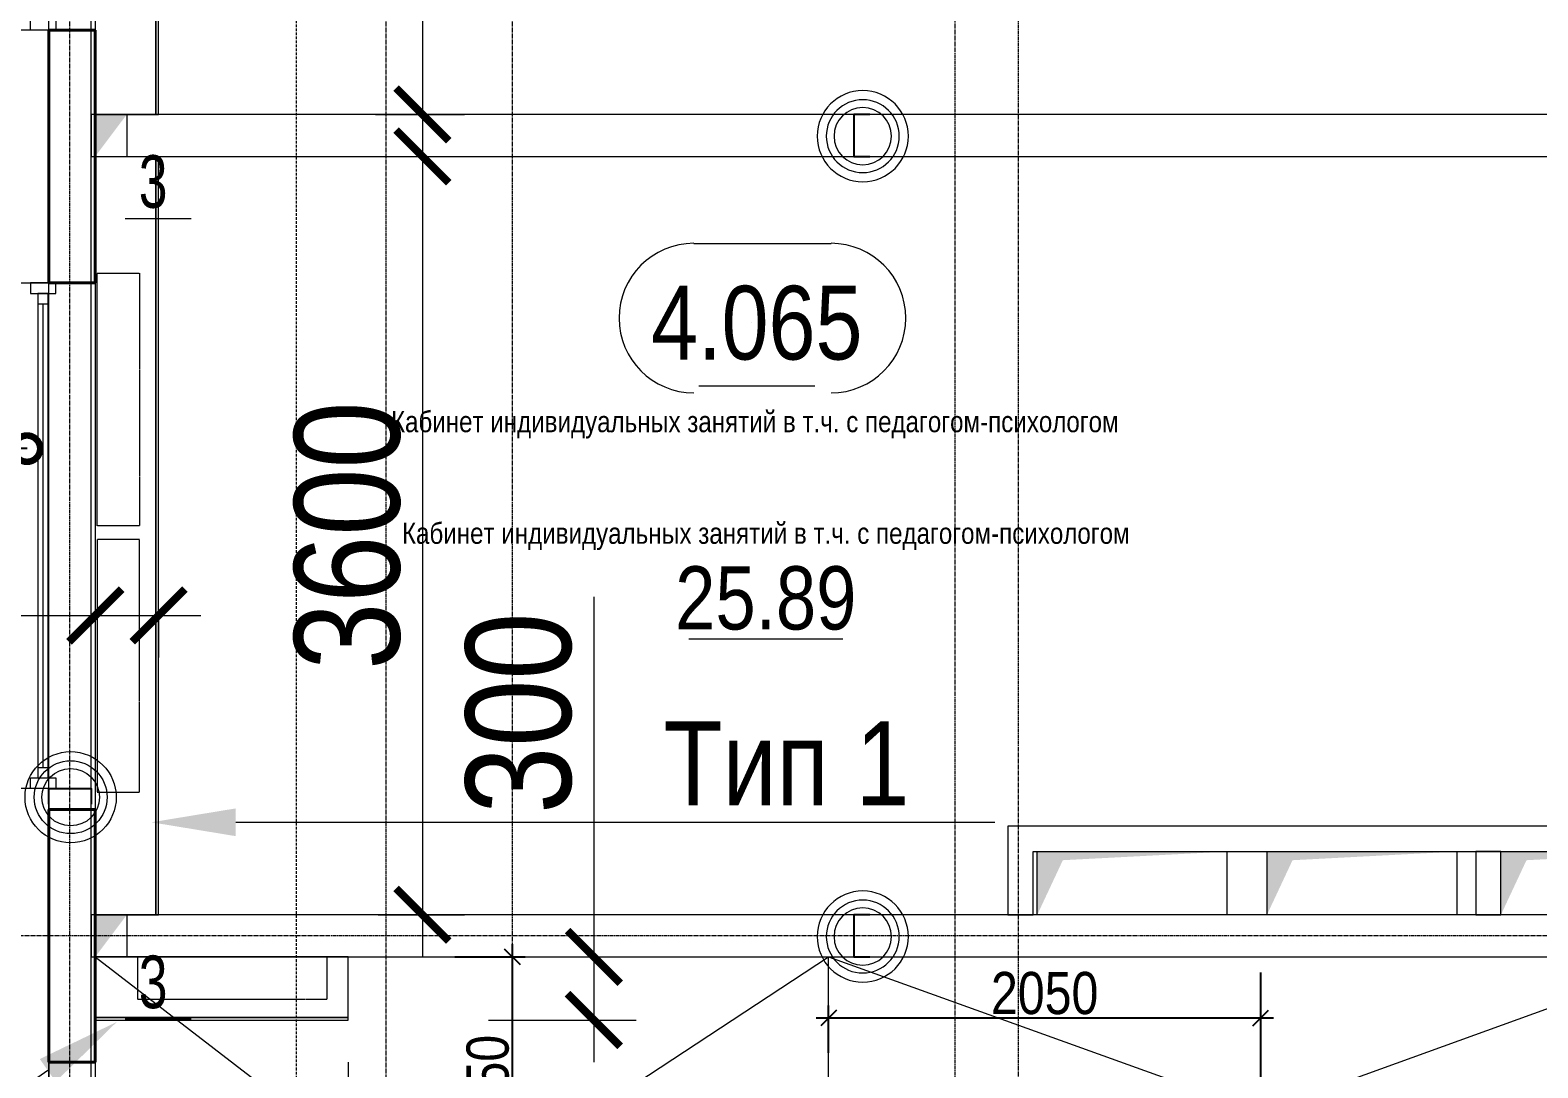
# Model space of a CAD drawing. Header units: millimetres. Extents: x -65509 to 912790, y 446 to 713294.
# Drawn here: x 483912 to 491066, y 526356 to 531283 of the extents above; entities that cross this region are included whole.
import ezdxf
from ezdxf import colors
from ezdxf.entities.mleader import LeaderData, LeaderLine
from ezdxf.enums import TextEntityAlignment as Align
from ezdxf.math import Vec2, Vec3

# ---------------------------------------------------------------- set-up
doc = ezdxf.new("R2010")
doc.units = ezdxf.units.MM
for name, pattern in [('CENTER2', [28.575, 19.05, -3.175, 3.175, -3.175]), ('DASHED', [19.05, 12.7, -6.35]), ('HIDDEN2', [4.7625, 3.175, -1.5875])]:
    doc.linetypes.add(name, pattern=pattern)
doc.layers.get('Defpoints').update_dxf_attribs({"color": 250})
for name, color, linetype, lineweight in [('A-AREA', 250, 'Continuous', 15), ('A-Wall_Материал_Газоблок_Контур', 250, 'Continuous', 0), ('АР_Area', 250, 'Continuous', 5), ('АР_Колонны', 250, 'Continuous', 30), ('АР_Окна', 250, 'Continuous', 5), ('АР_Отв. марка', 250, 'Continuous', 9), ('АР_площадь пом', 250, 'Continuous', 5), ('АР_Размеры обшивки', 250, 'Continuous', 5), ('АР_Разрезы марка', 7, 'Continuous', 13), ('АР_Стены ЖБ', 250, 'Continuous', 35), ('АР_Стены кирпич', 250, 'Continuous', 20), ('АР_Стены ПЕНОблок', 250, 'Continuous', 20), ('АР_Утеплитель', 250, 'Continuous', 0), ('Зашивка радиаторов тип 9 (до потолка_ облиц плитка)', 250, 'Continuous', 25), ('КМ_Фахверки', 250, 'Continuous', 25), ('Марка окна', 250, 'Continuous', 25), ('ОВ_Отопление', 250, 'Continuous', 5), ('ОВ_Шахты', 250, 'Continuous', 5), ('Размеры зашивки ГКЛ', 250, 'Continuous', 0), ('РД_Оси_100', 250, 'Continuous', 0), ('РД_Разуклонка к трапам', 124, 'Continuous', 0)]:
    doc.layers.add(name, color=color, linetype=linetype, lineweight=lineweight)
doc.layers.add('АР_Делит', color=250, linetype='Continuous', lineweight=0, plot=False)
doc.layers.add('АР_Отопительные приборы', color=1, linetype='HIDDEN2', lineweight=0, true_color=0xff0000)
doc.layers.add('Зашивка радиаторов тип 1 (фанера и МДФ)', color=7, linetype='Continuous', lineweight=0, true_color=0x000085)
doc.styles.add('Arial0', font='arial.ttf')
doc.styles.add('style1', font='ARIALN.TTF')
doc.dimstyles.new('Dim200_ареал', dxfattribs={"dimscale": 100, "dimtxt": 5, "dimasz": 2.5, "dimexe": 2, "dimexo": 2, "dimgap": 1, "dimtad": 1, "dimzin": 12, "dimdsep": 46, "dimtxsty": 'style1', "dimblk": 'ARCHTICK', "dimcen": 3, "dimdle": 2, "dimclrd": 256, "dimclre": 256, "dimaunit": 1, "dimadec": 0, "dimazin": 3, "dimtfac": 1, "dimtmove": 1, "dimatfit": 3, "dimldrblk": 'OPEN30', "dimfxl": 5, "dimfxlon": 1, "dimtolj": 1, "dimtzin": 0, "dimlwd": 9, "dimlwe": 9, "dimarcsym": 0})
doc.dimstyles.new('scale_100', dxfattribs={"dimtxt": 250, "dimasz": 125, "dimexe": 60, "dimexo": 100, "dimgap": 30, "dimtad": 1, "dimdec": 0, "dimdsep": 46, "dimtxsty": 'style1', "dimblk": 'OBLIQUE', "dimcen": 150, "dimdle": 60, "dimclrd": 256, "dimclre": 256, "dimclrt": 256, "dimadec": 0, "dimazin": 0, "dimtfac": 1, "dimtdec": 0, "dimtmove": 1, "dimatfit": 3, "dimldrblk": 'OBLIQUE', "dimfxl": 1, "dimtolj": 1, "dimtzin": 0, "dimarcsym": 0})
doc.dimstyles.new('scale_50', dxfattribs={"dimtxt": 150, "dimasz": 75, "dimexe": 60, "dimexo": 100, "dimgap": 15, "dimtad": 1, "dimdec": 0, "dimdsep": 46, "dimtxsty": 'style1', "dimblk": 'OBLIQUE', "dimblk1": 'ARCHTICK', "dimblk2": 'OBLIQUE', "dimcen": 75, "dimdle": 60, "dimclrd": 256, "dimclre": 256, "dimclrt": 256, "dimadec": 0, "dimazin": 0, "dimtfac": 1, "dimtdec": 0, "dimtmove": 1, "dimatfit": 3, "dimldrblk": 'OBLIQUE', "dimfxl": 1, "dimtolj": 1, "dimtzin": 0, "dimarcsym": 0})

# ---------------------------------------------------------------- blocks, each defined once
blk = doc.blocks.new('otv')
at = {"linetype": 'Continuous'}
blk.add_lwpolyline([(0, -1), (0, 0), (1, 0), (1, -1)], close=True, dxfattribs=at)
blk.add_solid([(0, -1), (0, 0), (0.1346, -0.1366), (1, 0)], dxfattribs=at)
blk = doc.blocks.new('_DotSmall')
at = {"color": 0, "linetype": 'ByBlock', "const_width": 0.5}
blk.add_lwpolyline([(-0.0625, 0, 1), (0.0625, 0, 1)], format="xyb", close=True, dxfattribs=at)
blk = doc.blocks.new('Ф_пеноблок 200')
at = {"layer": 'АР_Делит', "color": 1}
for radius in [216.3, 173, 136.2]:
    blk.add_circle((103.4, -41.9), radius, dxfattribs=at)
at = {"layer": 'КМ_Фахверки'}
blk.add_lwpolyline([(0, -75), (0, 0), (200, 0), (200, -75)], dxfattribs=at)
blk = doc.blocks.new('СОШ_2200_АР_ОСИ_М100_28.05.24')
at = {"layer": 'РД_Оси_100', "linetype": 'CENTER2'}
for p, q in [((94500, -6155), (94500, 139938.679)), ((96000, -6155), (96000, 139938.679)), ((119910, 20700), (94200, 20700))]:
    blk.add_line(p, q, dxfattribs=at)
for points in [[(96600, -6155), (96600, 139938.679)], [(98700, -6194.98), (98700, 139538.679), (98550, 139938.679)], [(99000, -6195.83), (99000, 139538.679), (99150, 139938.679)]]:
    blk.add_lwpolyline(points, dxfattribs=at)
blk = doc.blocks.new('_Oblique')
at = {"color": 0, "linetype": 'ByBlock', "lineweight": -2}
blk.add_line((-0.5, -0.5), (0.5, 0.5), dxfattribs=at)
blk = doc.blocks.new('*D833')
at = {"layer": 'Defpoints', "color": 0, "lineweight": 25, "ltscale": 2, "transparency": 16777216}
for p in [(489750.9, 526593.3), (487700.9, 526328.3), (489750.9, 526216.7)]:
    blk.add_point(p, dxfattribs=at)
at = {"layer": 'РД_Разуклонка к трапам', "lineweight": -2, "ltscale": 2, "transparency": 16777216}
for p, q in [((487640.9, 526593.3), (489810.9, 526593.3)), ((487700.9, 526428.3), (487700.9, 526653.3)), ((489750.9, 526316.7), (489750.9, 526653.3))]:
    blk.add_line(p, q, dxfattribs=at)
at = {"layer": 'РД_Разуклонка к трапам', "lineweight": -2, "ltscale": 2, "transparency": 16777216, "xscale": 75, "yscale": 75, "zscale": 75, "rotation": 180}
blk.add_blockref('_Oblique', (487700.9, 526593.3), dxfattribs=at)
at = {"layer": 'РД_Разуклонка к трапам', "lineweight": -2, "ltscale": 2, "transparency": 16777216, "xscale": 75, "yscale": 75, "zscale": 75}
blk.add_blockref('_Oblique', (489750.9, 526593.3), dxfattribs=at)
at = {"layer": 'РД_Разуклонка к трапам', "ltscale": 2, "transparency": 16777216, "insert": (488725.9, 526710.4), "char_height": 200, "attachment_point": 5, "style": 'style1'}
blk.add_mtext('\\A1;2050', dxfattribs=at)
blk = doc.blocks.new('_ArchTick')
at = {"color": 0, "linetype": 'ByBlock', "const_width": 0.15}
blk.add_lwpolyline([(-0.5, -0.5), (0.5, 0.5)], dxfattribs=at)
blk = doc.blocks.new('*D835')
at = {"layer": 'Defpoints', "color": 0, "lineweight": 25, "ltscale": 2, "transparency": 16777216}
for p in [(485826.7, 526883.3), (486200.9, 526883.3), (485826.7, 525633.3)]:
    blk.add_point(p, dxfattribs=at)
at = {"layer": 'РД_Разуклонка к трапам', "lineweight": -2, "ltscale": 2, "transparency": 16777216}
for p, q in [((485926.7, 526883.3), (486260.9, 526883.3)), ((486200.9, 525573.3), (486200.9, 526943.3)), ((485926.7, 525633.3), (486260.9, 525633.3))]:
    blk.add_line(p, q, dxfattribs=at)
at = {"layer": 'РД_Разуклонка к трапам', "lineweight": -2, "ltscale": 2, "transparency": 16777216, "xscale": 75, "yscale": 75, "zscale": 75}
for p, rotation in [((486200.9, 526883.3), 90), ((486200.9, 525633.3), 270)]:
    blk.add_blockref('_Oblique', p, dxfattribs=dict(at, rotation=rotation))
at = {"layer": 'РД_Разуклонка к трапам', "ltscale": 2, "transparency": 16777216, "insert": (486083.8, 526258.3), "char_height": 200, "attachment_point": 5, "rotation": 90, "style": 'style1'}
blk.add_mtext('\\A1;1250', dxfattribs=at)
blk = doc.blocks.new('Bottom_R_900')
at = {"layer": 'АР_Отопительные приборы'}
blk.add_lwpolyline([(-450, -100), (450, -100), (450, 100), (-450, 100)], close=True, dxfattribs=at)
blk = doc.blocks.new('Bottom_R_1200')
at = {"layer": 'АР_Отопительные приборы'}
blk.add_lwpolyline([(-600, -100), (600, -100), (600, 100), (-600, 100)], close=True, dxfattribs=at)
blk = doc.blocks.new('Bottom_L_1200')
at = {"layer": 'АР_Отопительные приборы'}
blk.add_lwpolyline([(600, -100), (-600, -100), (-600, 100), (600, 100)], close=True, dxfattribs=at)
blk = doc.blocks.new('*D701')
at = {"layer": 'Defpoints', "color": 0, "lineweight": 25, "transparency": 16777216}
for p in [(485350.3, 536933.3), (485350.8, 530883.3), (485773.3, 530883.3)]:
    blk.add_point(p, dxfattribs=at)
at = {"layer": 'АР_Размеры обшивки', "lineweight": 9, "transparency": 16777216}
for p, q in [((485773.3, 537133.3), (485773.3, 530683.3)), ((485550.3, 536933.3), (485973.3, 536933.3)), ((485550.8, 530883.3), (485973.3, 530883.3))]:
    blk.add_line(p, q, dxfattribs=at)
at = {"layer": 'АР_Размеры обшивки', "lineweight": 9, "transparency": 16777216, "xscale": 250, "yscale": 250, "zscale": 250}
for p, rotation in [((485773.3, 536933.3), 90), ((485773.3, 530883.3), 270)]:
    blk.add_blockref('_ArchTick', p, dxfattribs=dict(at, rotation=rotation))
at = {"layer": 'АР_Размеры обшивки', "color": 0, "transparency": 16777216, "insert": (485418, 533908.3), "char_height": 500, "attachment_point": 5, "rotation": 90, "style": 'style1'}
blk.add_mtext('\\A1;6050', dxfattribs=at)
blk = doc.blocks.new('_Open30')
at = {"color": 0, "linetype": 'ByBlock', "lineweight": -2}
for p, q in [((-1, 0.268), (0, 0)), ((0, 0), (-1, -0.268)), ((0, 0), (-1, 0))]:
    blk.add_line(p, q, dxfattribs=at)
blk = doc.blocks.new('*D746')
at = {"layer": 'Defpoints', "color": 0, "lineweight": 25, "transparency": 16777216}
for p in [(484220.9, 526583.3), (485420.9, 526583.3), (485420.9, 526175.3)]:
    blk.add_point(p, dxfattribs=at)
at = {"layer": 'АР_Размеры обшивки', "lineweight": 9, "transparency": 16777216}
for p, q in [((484220.9, 526383.3), (484220.9, 525975.3)), ((485420.9, 526383.3), (485420.9, 525975.3)), ((481714.6, 526175.3), (484220.9, 526175.3)), ((484020.9, 526175.3), (485620.9, 526175.3))]:
    blk.add_line(p, q, dxfattribs=at)
at = {"layer": 'АР_Размеры обшивки', "lineweight": 9, "transparency": 16777216, "xscale": 250, "yscale": 250, "zscale": 250, "rotation": 180}
blk.add_blockref('_ArchTick', (484220.9, 526175.3), dxfattribs=at)
at = {"layer": 'АР_Размеры обшивки', "lineweight": 9, "transparency": 16777216, "xscale": 250, "yscale": 250, "zscale": 250}
blk.add_blockref('_ArchTick', (485420.9, 526175.3), dxfattribs=at)
at = {"layer": 'АР_Размеры обшивки', "color": 0, "transparency": 16777216, "insert": (482406.9, 526530.6), "char_height": 500, "attachment_point": 5, "style": 'style1'}
blk.add_mtext('\\A1;1200', dxfattribs=at)
blk = doc.blocks.new('*D747')
at = {"layer": 'Defpoints', "color": 0, "lineweight": 25, "transparency": 16777216}
for p in [(485420.9, 526883.3), (485420.9, 526583.3), (486586.9, 526583.3)]:
    blk.add_point(p, dxfattribs=at)
at = {"layer": 'АР_Размеры обшивки', "lineweight": 9, "transparency": 16777216}
for p, q in [((486586.9, 528592.3), (486586.9, 526883.3)), ((486586.9, 527083.3), (486586.9, 526383.3)), ((486086.9, 526883.3), (486786.9, 526883.3)), ((486086.9, 526583.3), (486786.9, 526583.3))]:
    blk.add_line(p, q, dxfattribs=at)
at = {"layer": 'АР_Размеры обшивки', "lineweight": 9, "transparency": 16777216, "xscale": 250, "yscale": 250, "zscale": 250}
for p, rotation in [((486586.9, 526883.3), 90), ((486586.9, 526583.3), 270)]:
    blk.add_blockref('_ArchTick', p, dxfattribs=dict(at, rotation=rotation))
at = {"layer": 'АР_Размеры обшивки', "color": 0, "transparency": 16777216, "insert": (486231.6, 528040.3), "char_height": 500, "attachment_point": 5, "rotation": 90, "style": 'style1'}
blk.add_mtext('\\A1;300', dxfattribs=at)
blk = doc.blocks.new('*D754')
at = {"layer": 'Defpoints', "color": 0, "lineweight": 25, "transparency": 16777216}
for p in [(485350.6, 530683.5), (485363, 527083.3), (485773.6, 527083.3)]:
    blk.add_point(p, dxfattribs=at)
at = {"layer": 'АР_Размеры обшивки', "lineweight": 9, "transparency": 16777216}
for p, q in [((485773.6, 530883.5), (485773.6, 526883.3)), ((485550.6, 530683.5), (485973.6, 530683.5)), ((485563, 527083.3), (485973.6, 527083.3))]:
    blk.add_line(p, q, dxfattribs=at)
at = {"layer": 'АР_Размеры обшивки', "lineweight": 9, "transparency": 16777216, "xscale": 250, "yscale": 250, "zscale": 250}
for p, rotation in [((485773.6, 530683.5), 90), ((485773.6, 527083.3), 270)]:
    blk.add_blockref('_ArchTick', p, dxfattribs=dict(at, rotation=rotation))
at = {"layer": 'АР_Размеры обшивки', "color": 0, "transparency": 16777216, "insert": (485418.3, 528883.4), "char_height": 500, "attachment_point": 5, "rotation": 90, "style": 'style1'}
blk.add_mtext('\\A1;3600', dxfattribs=at)
blk = doc.blocks.new('*D755')
at = {"layer": 'Defpoints', "color": 0, "lineweight": 25, "transparency": 16777216}
for p in [(484221.3, 528710.3), (484521.3, 528710.3), (484521.3, 528504.3)]:
    blk.add_point(p, dxfattribs=at)
at = {"layer": 'АР_Размеры обшивки', "lineweight": 9, "transparency": 16777216}
for p, q in [((482068.8, 528504.3), (484221.3, 528504.3)), ((484021.3, 528504.3), (484721.3, 528504.3)), ((484221.3, 528510.3), (484221.3, 528304.3)), ((484521.3, 528510.3), (484521.3, 528304.3))]:
    blk.add_line(p, q, dxfattribs=at)
at = {"layer": 'АР_Размеры обшивки', "lineweight": 9, "transparency": 16777216, "xscale": 250, "yscale": 250, "zscale": 250, "rotation": 180}
blk.add_blockref('_ArchTick', (484221.3, 528504.3), dxfattribs=at)
at = {"layer": 'АР_Размеры обшивки', "lineweight": 9, "transparency": 16777216, "xscale": 250, "yscale": 250, "zscale": 250}
blk.add_blockref('_ArchTick', (484521.3, 528504.3), dxfattribs=at)
at = {"layer": 'АР_Размеры обшивки', "color": 0, "transparency": 16777216, "insert": (482620.9, 528859.6), "char_height": 500, "attachment_point": 5, "style": 'style1'}
blk.add_mtext('\\A1;300', dxfattribs=at)
blk = doc.blocks.new('MOK-МаркаПом_овал_ареал')
for p, q in [((-2.986, 3.764), (3.522, 3.764)), ((-2.75, -3), (2.75, -3))]:
    blk.add_line(p, q)
for centre, radius, start, end in [((-2.986, 0.215), 3.55, 90, 270), ((3.522, 0.215), 3.55, 270, 90), ((-7.411, 0), 7.161, 0, 0.00095)]:
    blk.add_arc(centre, radius, start, end)
at = {"color": 0, "style": 'style1'}
blk.add_attdef('АР-ПОМЕЩЕНИЕ:НОМЕР', text='', height=3, dxfattribs=at).set_placement((0.261, 0), align=Align.MIDDLE)
blk = doc.blocks.new('MOK-МаркаПомещения1')
at = {"layer": 'A-AREA', "color": 0}
blk.add_line((-3.651, -1.944), (3.649, -1.944), dxfattribs=at)
at = {"layer": 'A-AREA', "color": 0, "style": 'style1'}
blk.add_attdef('АР-ПОМЕЩЕНИЕ:ПЛОЩАДЬ', text='', height=3, dxfattribs=at).set_placement((0, 0), align=Align.MIDDLE)
at = {"layer": 'Defpoints', "style": 'style1', "flags": 8}
blk.add_attdef('АР-ПОМЕЩЕНИЕ:НАИМЕНОВАНИЕ', text='', height=1, dxfattribs=at).set_placement((0, 2.956), align=Align.MIDDLE)
blk = doc.blocks.new('MOK-МаркаПроема инж.')
blk.add_line((-1.328, -1.754), (1.802, -1.754))
at = {"color": 0, "style": 'Arial0', "width": 0.7}
blk.add_attdef('АР-ПРОЕМ:Коробка', text='', height=2.5, dxfattribs=at).set_placement((0, 0), align=Align.MIDDLE)

msp = doc.modelspace()

# ---------------------------------------------------------------- hatches: boundary and pattern name
at = {"layer": 'ОВ_Отопление', "linetype": 'Continuous', "lineweight": 5}
for points in [[(484370.882, 530883.318), (484220.882, 530883.318), (484295.882, 530783.318)], [(484220.882, 530883.318), (484220.882, 530683.318), (484295.882, 530783.318)], [(484370.882, 527083.318), (484220.882, 527083.318), (484295.882, 526983.318)], [(484220.882, 527083.318), (484220.882, 526883.318), (484295.882, 526983.318)]]:
    msp.add_hatch(color=256, dxfattribs=at).paths.add_polyline_path(points, flags=0)

# ---------------------------------------------------------------- linework, layer by layer
at = {"layer": 'A-Wall_Материал_Газоблок_Контур', "linetype": 'Continuous', "lineweight": 0}
for p, q in [((484200.882, 531283.318), (484200.882, 534583.318)), ((484200.882, 527683.318), (484200.882, 530083.318))]:
    msp.add_line(p, q, dxfattribs=at)
at = {"layer": 'АР_Колонны', "linetype": 'HIDDEN2', "lineweight": 25}
for p, q in [((484000.882, 531283.318), (484220.882, 531283.318)), ((484000.882, 530083.318), (484000.882, 531283.318)), ((484220.882, 531283.318), (484220.882, 530083.318)), ((484220.882, 530083.318), (484000.882, 530083.318)), ((484000.882, 527583.318), (484220.882, 527583.318)), ((484000.882, 526383.318), (484000.882, 527583.318)), ((484220.882, 527583.318), (484220.882, 526383.318)), ((484220.882, 526383.318), (484000.882, 526383.318))]:
    msp.add_line(p, q, dxfattribs=at)
at = {"layer": 'АР_Колонны', "linetype": 'Continuous', "lineweight": 35}
for p, q in [((484000.882, 531283.318), (484000.882, 530083.318)), ((484220.882, 531283.318), (484000.882, 531283.318)), ((484220.882, 530083.318), (484220.882, 531283.318)), ((484000.882, 530083.318), (484220.882, 530083.318)), ((484220.882, 527583.318), (484000.882, 527583.318)), ((484000.882, 527583.318), (484000.882, 526383.318)), ((484220.882, 526383.318), (484220.882, 527583.318)), ((484000.882, 526383.318), (484220.882, 526383.318))]:
    msp.add_line(p, q, dxfattribs=at)
at = {"layer": 'АР_Окна', "linetype": 'Continuous', "lineweight": 5}
for p, q in [((484200.882, 531283.318), (484200.882, 534583.318)), ((484200.882, 527683.318), (484200.882, 530083.318)), ((483948.382, 529983.318), (483998.382, 529983.318)), ((483948.382, 527783.318), (483998.382, 527783.318))]:
    msp.add_line(p, q, dxfattribs=at)
for points in [[(484033.382, 531333.318), (484033.382, 531283.318), (483913.382, 531283.318), (483913.382, 531333.318)], [(484033.382, 530033.318), (484033.382, 530083.318), (483913.382, 530083.318), (483913.382, 530033.318)], [(484033.382, 527733.318), (484033.382, 527683.318), (483913.382, 527683.318), (483913.382, 527733.318)]]:
    msp.add_lwpolyline(points, close=True, dxfattribs=at)
at = {"layer": 'АР_Разрезы марка', "linetype": 'DASHED', "lineweight": 0}
msp.add_lwpolyline([(487187.962, 644536.098), (487187.962, 606919.885), (485174.99, 606919.885), (485174.99, 504313.634)], dxfattribs=at)
at = {"layer": 'АР_Стены ЖБ', "linetype": 'Continuous', "lineweight": 40}
for p, q in [((484220.882, 531283.318), (484000.882, 531283.318)), ((484000.882, 531283.318), (484000.882, 530083.318)), ((484220.882, 530083.318), (484220.882, 531283.318)), ((484000.882, 530083.318), (484220.882, 530083.318)), ((484220.882, 527583.318), (484000.882, 527583.318)), ((484000.882, 527583.318), (484000.882, 526383.318)), ((484220.882, 526383.318), (484220.882, 527583.318)), ((484000.882, 526383.318), (484220.882, 526383.318))]:
    msp.add_line(p, q, dxfattribs=at)
at = {"layer": 'АР_Стены кирпич', "linetype": 'Continuous', "lineweight": 20}
for p, q in [((488550.882, 527503.318), (488550.882, 527083.318)), ((491790.829, 527503.318), (488550.882, 527503.318)), ((488670.882, 527083.318), (488670.882, 527383.318)), ((488670.882, 527383.318), (491790.829, 527383.318)), ((490890.855, 527383.318), (490770.855, 527383.318)), ((490770.855, 527383.318), (490770.855, 527083.318)), ((490890.855, 527083.318), (490890.855, 527383.318)), ((488550.882, 527083.318), (488670.882, 527083.318)), ((490770.855, 527083.318), (490890.855, 527083.318))]:
    msp.add_line(p, q, dxfattribs=at)
at = {"layer": 'АР_Стены ПЕНОблок', "linetype": 'Continuous', "lineweight": 20}
for p, q in [((484200.882, 531283.318), (484000.882, 531283.318)), ((484000.882, 531283.318), (484000.882, 530083.318)), ((484200.882, 530083.318), (484200.882, 531283.318)), ((484200.882, 530883.318), (484200.882, 530683.318)), ((491800.882, 530883.318), (484200.882, 530883.318)), ((484200.882, 530683.318), (491800.882, 530683.318)), ((484000.882, 530083.318), (484200.882, 530083.318)), ((484200.882, 527683.318), (484000.882, 527683.318)), ((484000.882, 527683.318), (484000.882, 520383.318)), ((484200.882, 520383.318), (484200.882, 527683.318)), ((491790.882, 527083.318), (484200.882, 527083.318)), ((484200.882, 527083.318), (484200.882, 526883.318)), ((484200.882, 526883.318), (491790.882, 526883.318))]:
    msp.add_line(p, q, dxfattribs=at)
at = {"layer": 'АР_Утеплитель', "linetype": 'Continuous', "lineweight": 0}
for p, q in [((484000.882, 531283.318), (483850.882, 531283.318)), ((484000.882, 530083.318), (484000.882, 531283.318)), ((483850.882, 530083.318), (484000.882, 530083.318)), ((484000.882, 527683.318), (483850.882, 527683.318)), ((484000.882, 520383.318), (484000.882, 527683.318))]:
    msp.add_line(p, q, dxfattribs=at)
at = {"layer": 'Зашивка радиаторов тип 1 (фанера и МДФ)', "linetype": 'Continuous', "lineweight": 0}
for p, q in [((484220.886, 536933.318), (484221.257, 530883.318)), ((484508.757, 530883.336), (484508.386, 536933.336)), ((484508.386, 536933.336), (484508.757, 530883.336)), ((484521.257, 530883.337), (484520.886, 536933.336)), ((484221.257, 530883.318), (484521.257, 530883.337)), ((484221.257, 530683.318), (484221.036, 527083.318)), ((484221.257, 530683.318), (484521.257, 530683.3)), ((484508.536, 527083.301), (484508.757, 530683.301)), ((484508.757, 530683.301), (484508.536, 527083.301)), ((484521.036, 527083.3), (484521.257, 530683.3)), ((484221.036, 527083.318), (484521.036, 527083.3))]:
    msp.add_line(p, q, dxfattribs=at)
at = {"layer": 'Зашивка радиаторов тип 9 (до потолка_ облиц плитка)', "linetype": 'Continuous', "lineweight": 0}
for p, q in [((485420.882, 526883.318), (484220.882, 526883.318)), ((484220.882, 526583.318), (484220.882, 526883.318)), ((485420.882, 526583.318), (485420.882, 526883.318)), ((484220.882, 526595.818), (485420.882, 526595.818)), ((485420.882, 526595.818), (484220.882, 526595.818)), ((484220.882, 526583.318), (485420.882, 526583.318))]:
    msp.add_line(p, q, dxfattribs=at)
at = {"layer": 'ОВ_Отопление', "linetype": 'Continuous', "lineweight": 9}
for p, q in [((484220.882, 530883.318), (484370.882, 530883.318)), ((484220.882, 530883.318), (484220.882, 530683.318)), ((484370.882, 530883.318), (484370.882, 530683.318)), ((484220.882, 530683.318), (484370.882, 530683.318)), ((484220.882, 527083.318), (484370.882, 527083.318)), ((484220.882, 527083.318), (484220.882, 526883.318)), ((484370.882, 527083.318), (484370.882, 526883.318)), ((484220.882, 526883.318), (484370.882, 526883.318))]:
    msp.add_line(p, q, dxfattribs=at)
at = {"layer": 'РД_Разуклонка к трапам', "ltscale": 2}
for points in [[(484220.882, 526883.318), (485776.657, 525683.318), (485876.657, 525683.318), (487700.882, 526883.318)], [(487700.882, 525773.318), (487700.882, 526883.318)], [(487700.882, 526883.318), (489700.934, 526163.318), (489800.934, 526163.318), (491790.829, 526883.318)]]:
    msp.add_lwpolyline(points, dxfattribs=at)

# ---------------------------------------------------------------- block references
at = {"layer": 'АР_Area', "linetype": 'Continuous', "lineweight": 5}
ref = msp.add_blockref('MOK-МаркаПом_овал_ареал', (487359.837, 529894.645), dxfattribs=dict(at, xscale=100, yscale=100, zscale=100))
ref.add_attrib('АР-ПОМЕЩЕНИЕ:НОМЕР', '4.065', dxfattribs={"layer": '0', "color": 0, "height": 350, "style": 'style1'}).set_placement((487359.837, 529894.645), align=Align.MIDDLE)
ref.add_attrib('АР-ПОМЕЩЕНИЕ:НАИМЕНОВАНИЕ', 'Кабинет индивидуальных занятий в т.ч. с педагогом-психологом', dxfattribs={"layer": 'Defpoints', "color": 2, "height": 100, "style": 'style1'}).set_placement((487350.422, 529413.252), align=Align.MIDDLE)
at = {"layer": 'АР_Отв. марка', "linetype": 'Continuous', "lineweight": 9, "xscale": 100, "yscale": 100, "zscale": 100}
for p in [(484495.644, 530564.735), (484495.644, 526764.735)]:
    msp.add_blockref('MOK-МаркаПроема инж.', p, dxfattribs=at).add_auto_attribs({'АР-ПРОЕМ:Коробка': '3'})
at = {"layer": 'АР_Отопительные приборы', "rotation": 270}
for name, p in [('Bottom_L_1200', (484330.882, 529530.106)), ('Bottom_R_1200', (484330.882, 528264.873))]:
    msp.add_blockref(name, p, dxfattribs=at)
at = {"layer": 'АР_Отопительные приборы'}
msp.add_blockref('Bottom_R_900', (484870.882, 526783.318), dxfattribs=at)
at = {"layer": 'АР_площадь пом', "linetype": 'Continuous', "lineweight": 5}
ref = msp.add_blockref('MOK-МаркаПомещения1', (487402.645, 528587.845), dxfattribs=dict(at, xscale=100, yscale=100, zscale=100))
ref.add_attrib('АР-ПОМЕЩЕНИЕ:НАИМЕНОВАНИЕ', 'Кабинет индивидуальных занятий в т.ч. с педагогом-психологом', dxfattribs={"layer": 'Defpoints', "height": 100, "style": 'style1'}).set_placement((487402.645, 528883.408), align=Align.MIDDLE)
ref.add_attrib('АР-ПОМЕЩЕНИЕ:ПЛОЩАДЬ', '25.89', dxfattribs={"layer": 'A-AREA', "color": 0, "height": 300, "style": 'style1'}).set_placement((487402.645, 528587.845), align=Align.MIDDLE)
at = {"layer": 'КМ_Фахверки', "xscale": -1, "rotation": 90}
for p in [(487820.882, 530883.318), (487820.882, 527083.318)]:
    msp.add_blockref('Ф_пеноблок 200', p, dxfattribs=at)
at = {"layer": 'КМ_Фахверки'}
msp.add_blockref('Ф_пеноблок 200', (484000.882, 527683.318), dxfattribs=at)
msp.add_blockref('Ф_пеноблок 200', (484000.882, 527683.318), dxfattribs=at)
at = {"layer": 'ОВ_Шахты', "xscale": 900, "yscale": 300, "zscale": 1400}
for p in [(488690.882, 527383.318), (489780.776, 527383.318), (490890.829, 527383.371)]:
    msp.add_blockref('otv', p, dxfattribs=at)

# ---------------------------------------------------------------- dimensions: what is measured, and where the dimension line sits
at = {"layer": 'АР_Размеры обшивки'}
for base, p1, p2, picture, middle in [((485773.317, 530883.318), (485350.317, 536933.335), (485350.817, 530883.318), '*D701', (485418.031, 533908.327)), ((485773.632, 527083.3), (485350.632, 530683.489), (485363.036, 527083.3), '*D754', (485418.345, 528883.394))]:
    dim = msp.add_linear_dim(base=base, p1=p1, p2=p2, angle=90, dimstyle='Dim200_ареал', override={"dimdec": 0}, dxfattribs=at)
    dim.commit()
    dim.dimension.update_dxf_attribs({"geometry": picture, "text_midpoint": middle})
dim = msp.add_linear_dim(base=(486586.882, 526583.318), p1=(485420.882, 526883.318), p2=(485420.882, 526583.318), angle=90, dimstyle='Dim200_ареал', override={"dimdec": 0}, dxfattribs=at)
dim.commit()
dim.dimension.update_dxf_attribs({"geometry": '*D747', "text_midpoint": (486066.169, 528040.266), "dimtype": 160})
dim = msp.add_linear_dim(base=(485420.882, 526175.318), p1=(484220.882, 526583.318), p2=(485420.882, 526583.318), dimstyle='Dim200_ареал', override={"dimdec": 0}, dxfattribs=at)
dim.commit()
dim.dimension.update_dxf_attribs({"geometry": '*D746', "text_midpoint": (482406.882, 526334.266), "dimtype": 160})
at = {"layer": 'РД_Разуклонка к трапам', "ltscale": 2}
dim = msp.add_linear_dim(base=(486200.882, 526883.318), p1=(485826.657, 525633.318), p2=(485826.657, 526883.318), angle=90, dimstyle='scale_50', override={"dimtxt": 200}, dxfattribs=at)
dim.commit()
dim.dimension.update_dxf_attribs({"geometry": '*D835', "text_midpoint": (486083.767, 526258.318)})
dim = msp.add_linear_dim(base=(489750.882, 526593.314), p1=(487700.882, 526328.318), p2=(489750.882, 526216.707), dimstyle='scale_50', override={"dimtxt": 200}, dxfattribs=at)
dim.commit()
dim.dimension.update_dxf_attribs({"geometry": '*D833', "text_midpoint": (488725.882, 526710.429)})

# ---------------------------------------------------------------- leaders
at = {"layer": 'Марка окна', "lineweight": 0, "ltscale": 20}
ml = msp.add_multileader_mtext('Standard', dxfattribs=at)
ml.set_content('+16.200\\P+13.500', color=256, style='style1')
ml.set_leader_properties(color=256, linetype='ByLayer', lineweight=-1)
ml.set_arrow_properties(name='DOTSMALL')
ml.build(insert=Vec2(0, 0))
ml.multileader.update_dxf_attribs({"text_left_attachment_type": 6, "text_right_attachment_type": 6, "dogleg_length": 200, "arrow_head_size": 250})
ctx = ml.context
ctx.base_point, ctx.char_height, ctx.arrow_head_size, ctx.landing_gap_size, ctx.plane_origin = Vec3(481565.114, 529299.035), 250, 250, 0, Vec3(481921.55, 528614.508)
ctx.left_attachment, ctx.right_attachment = 6, 6
notes = []
notes.append((ctx, [(0, (1, 1, 0), (483024.975, 529299.035), (-1, 0), 446.389, [(0, [(483897.254, 529296.365)], 0, [])])]))
ctx.mtext.insert, ctx.mtext.line_spacing_factor, ctx.mtext.flow_direction = Vec3(481565.114, 529599.035), 0.96, 5
ctx.mtext.has_bg_fill, ctx.mtext.bg_color, ctx.mtext.bg_scale_factor, ctx.mtext.bg_transparency, ctx.mtext.use_window_bg_color = 1, -1027028792, 1.5, 0, 1
at = {"layer": 'Размеры зашивки ГКЛ'}
ml = msp.add_multileader_mtext('Standard', dxfattribs=at)
ml.set_content('\\pxsm1;Тип 1 ', color=(0, 0, 138), style='style1')
ml.set_leader_properties(color=256, linetype='ByLayer', lineweight=9)
ml.build(insert=Vec2(0, 0))
ml.multileader.update_dxf_attribs({"has_dogleg": 0, "text_left_attachment_type": 6, "text_right_attachment_type": 6, "text_bottom_attachment_type": 10, "dogleg_length": 25, "arrow_head_size": 400})
ctx = ml.context
ctx.base_point, ctx.char_height, ctx.arrow_head_size, ctx.landing_gap_size, ctx.plane_origin = Vec3(486867.645, 527522.438), 400, 400, 50, Vec3(478693.145, 534493.003)
ctx.left_attachment, ctx.right_attachment, ctx.top_attachment = 6, 6, 10
notes.append((ctx, [(0, (1, 1, 0), (486842.645, 527522.438), (1, 0), 25, [(1, [(484487.276, 527522.438)], 0, [])])]))
ctx.mtext.insert, ctx.mtext.width, ctx.mtext.defined_height, ctx.mtext.line_spacing_factor, ctx.mtext.flow_direction = Vec3(486917.645, 528002.438), 1668.44707, 600, 0.3, 5
ml = msp.add_multileader_mtext('Standard', dxfattribs=at)
ml.set_content('\\pxsm1;Тип 9 ', color=(0, 0, 138), style='style1')
ml.set_leader_properties(color=256, linetype='ByLayer', lineweight=9)
ml.build(insert=Vec2(0, 0))
ml.multileader.update_dxf_attribs({"has_dogleg": 0, "text_left_attachment_type": 6, "text_right_attachment_type": 6, "text_bottom_attachment_type": 10, "dogleg_length": 25, "arrow_head_size": 400})
ctx = ml.context
ctx.base_point, ctx.char_height, ctx.arrow_head_size, ctx.landing_gap_size, ctx.plane_origin = Vec3(481577.193, 525513.318), 400, 400, 50, Vec3(470940.678, 533545.031)
ctx.left_attachment, ctx.right_attachment, ctx.top_attachment = 6, 6, 10
notes.append((ctx, [(1, (1, 1, 0), (482836.709, 525513.318), (-1, 0), 25, [(1, [(484323.148, 526574.466)], 0, [])])]))
ctx.mtext.insert, ctx.mtext.width, ctx.mtext.defined_height, ctx.mtext.line_spacing_factor, ctx.mtext.flow_direction = Vec3(481627.193, 525993.318), 1668.44707, 600, 0.3, 5
at = {"layer": 'РД_Разуклонка к трапам', "ltscale": 2}
msp.add_leader([(489750.985, 526190.391), (489750.985, 526809.67)], dimstyle='scale_100', override={"dimasz": 200, "dimgap": 30, "dimtad": 0}, dxfattribs=at)
for ctx, leaders in notes:
    for number, flags, end, landing, length, lines in leaders:
        leader = LeaderData()
        leader.index, (leader.has_last_leader_line, leader.has_dogleg_vector, leader.attachment_direction) = number, flags
        leader.last_leader_point, leader.dogleg_vector, leader.dogleg_length = Vec3(end), Vec3(landing), length
        for number, points, colour, breaks in lines:
            line = LeaderLine()
            line.index, line.vertices, line.color, line.breaks = number, Vec3.list(points), colors.encode_raw_color(colour), breaks
            leader.lines.append(line)
        ctx.leaders.append(leader)

# ---------------------------------------------------------------- next in the draw order: linework, layer by layer
at = {"layer": 'АР_Окна', "linetype": 'Continuous', "lineweight": 5}
msp.add_line((483973.382, 527783.318), (483973.382, 529983.318), dxfattribs=at)
msp.add_lwpolyline([(483948.382, 527733.318), (483998.382, 527733.318), (483998.382, 530033.318), (483948.382, 530033.318)], close=True, dxfattribs=at)
at = {"layer": 'КМ_Фахверки', "lineweight": 5}
msp.add_lwpolyline([(484000.882, 574858.318), (455400.882, 574858.318), (455400.882, 519883.318), (484000.882, 519883.318), (484000.882, 574858.318)], dxfattribs=at)

# ---------------------------------------------------------------- next in the draw order: block references
at = {"layer": 'РД_Оси_100'}
msp.add_blockref('СОШ_2200_АР_ОСИ_М100_28.05.24', (389600.882, 506283.318), dxfattribs=at)

# ---------------------------------------------------------------- next in the draw order: dimensions: what is measured, and where the dimension line sits
at = {"layer": 'АР_Размеры обшивки'}
dim = msp.add_linear_dim(base=(484521.257, 528504.269), p1=(484221.257, 528710.269), p2=(484521.257, 528710.3), dimstyle='Dim200_ареал', override={"dimdec": 0}, dxfattribs=at)
dim.commit()
dim.dimension.update_dxf_attribs({"geometry": '*D755', "text_midpoint": (482620.882, 528482.266), "dimtype": 160})

doc.saveas('drawing.dxf')
